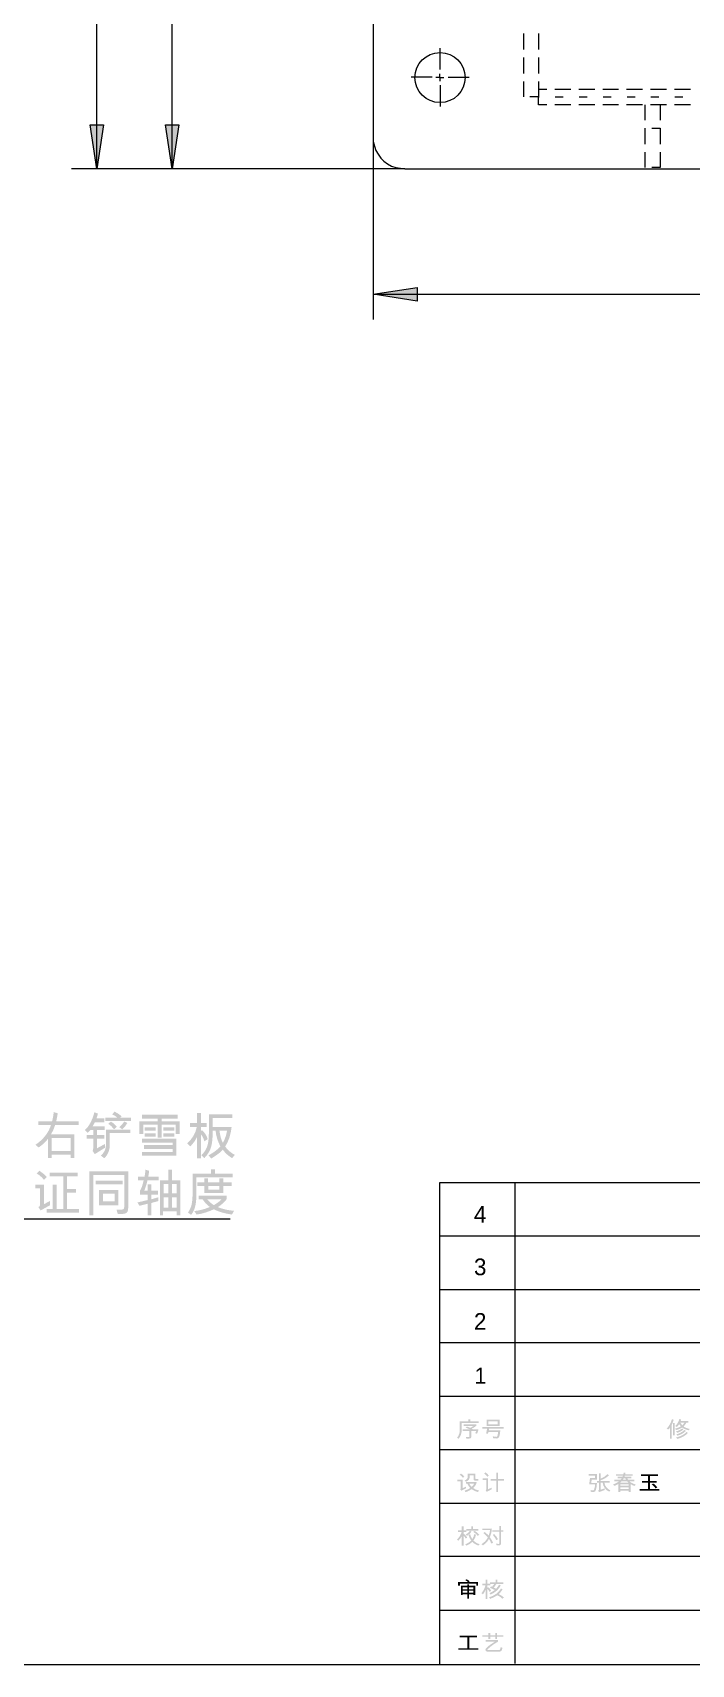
# Model space of a CAD drawing. Header units: millimetres. Extents: x 3 to 591, y 5 to 205.
# Drawn here: x 144.6 to 197, y 5.2 to 135 of the extents above; entities that cross this region are included whole.
import ezdxf

# ---------------------------------------------------------------- set-up
doc = ezdxf.new("R2010")
doc.units = ezdxf.units.MM

msp = doc.modelspace()

# ---------------------------------------------------------------- hatches: boundary and pattern name
h = msp.add_hatch(color=7)
h.paths.add_polyline_path([(40.922222, 190.041389), (44.414722, 190.605833), (44.414722, 189.512222)])
h.paths.add_polyline_path([(66.533889, 190.041389), (63.041389, 189.512222), (63.041389, 190.605833)])
h.paths.add_polyline_path([(40.922222, 114.229444), (44.414722, 114.758611), (44.414722, 113.665)])
h.paths.add_polyline_path([(102.799444, 114.229444), (99.306944, 113.665), (99.306944, 114.758611)])
h.paths.add_polyline_path([(171.732222, 114.229444), (175.224722, 114.758611), (175.224722, 113.665)])
h.paths.add_polyline_path([(232.339444, 114.229444), (228.846944, 113.665), (228.846944, 114.758611)])
h = msp.add_hatch(color=7)
h.paths.add_polyline_path([(161.713333, 151.4475), (162.277778, 147.955), (161.184167, 147.955)])
h.paths.add_polyline_path([(161.713333, 158.714722), (161.184167, 162.207222), (162.277778, 162.207222)])
h.paths.add_polyline_path([(155.716111, 124.213056), (155.186944, 127.705556), (156.245278, 127.705556)])
h.paths.add_polyline_path([(155.716111, 178.717222), (156.245278, 175.224722), (155.186944, 175.224722)])
h.paths.add_polyline_path([(149.718889, 124.213056), (149.189722, 127.705556), (150.248056, 127.705556)])
h.paths.add_polyline_path([(149.718889, 183.021111), (150.248056, 179.528611), (149.189722, 179.528611)])
h = msp.add_hatch(color=7)
h.paths.add_polyline_path([(148.290001, 48.131733), (146.408152, 48.131733), (146.261322, 47.738165), (146.075218, 47.380978), (147.945492, 47.380978), (147.945492, 45.507397), (147.63626, 45.507397), (147.63626, 45.774736), (146.140813, 45.774736), (146.140813, 45.507397), (145.83103, 45.507397), (145.83103, 47.024341), (145.674553, 46.83884), (145.498647, 46.662744), (145.30331, 46.496156), (145.088543, 46.339181), (144.848764, 46.566833), (145.071931, 46.728555), (145.275112, 46.899947), (145.45832, 47.081016), (145.621568, 47.271768), (145.764869, 47.472209), (145.888236, 47.682346), (145.991681, 47.902185), (146.075218, 48.131733), (145.064289, 48.131733), (145.064289, 48.428838), (146.164515, 48.428838), (146.200154, 48.568459), (146.234244, 48.735934), (146.266679, 48.93121), (146.297358, 49.154237), (146.614307, 49.06494), (146.573276, 48.837262), (146.539479, 48.655318), (146.512917, 48.51916), (146.49359, 48.428838), (148.290001, 48.428838)])
h.paths.add_polyline_path([(147.63626, 46.071841), (147.63626, 47.086077), (146.140813, 47.086077), (146.140813, 46.071841)])
h = msp.add_hatch(color=7)
h.paths.add_polyline_path([(152.449037, 48.444823), (150.392453, 48.444823), (150.392453, 48.720431), (151.349362, 48.720431), (151.284569, 48.776646), (151.195229, 48.838597), (151.081394, 48.906233), (150.943117, 48.979502), (151.139349, 49.195578), (151.455196, 49.015606), (151.698282, 48.82902), (151.596858, 48.724289), (152.449037, 48.724289)])
h.paths.add_polyline_path([(150.370955, 46.319337), (149.560118, 45.812219), (149.389792, 46.071841), (149.425277, 46.16858), (149.437197, 46.273586), (149.437197, 47.048595), (148.918503, 47.048595), (148.918503, 47.3457), (149.437197, 47.3457), (149.437197, 47.733755), (149.219467, 47.737614), (149.190028, 47.701544), (149.14147, 47.651211), (149.073894, 47.586615), (148.987405, 47.507757), (148.781802, 47.733755), (149.02158, 47.996366), (149.226632, 48.318664), (149.396958, 48.700596), (149.532557, 49.14211), (149.811472, 49.037379), (149.754076, 48.822681), (149.69296, 48.650978), (150.319141, 48.650978), (150.319141, 48.355526), (149.563976, 48.355526), (149.492456, 48.202082), (149.393651, 48.03086), (150.358828, 48.03086), (150.358828, 47.733755), (149.746428, 47.733755), (149.746428, 47.3457), (150.319141, 47.3457), (150.319141, 47.048595), (149.746428, 47.048595), (149.746428, 46.281854), (150.370955, 46.622505)])
h.paths.add_polyline_path([(152.153585, 48.286624), (151.96383, 48.007916), (151.743481, 47.79494), (151.511971, 47.957549), (151.728943, 48.161085), (151.909948, 48.415057)])
h.paths.add_polyline_path([(151.32566, 47.997236), (151.08974, 47.787223), (150.882965, 48.029207), (150.63609, 48.233156), (150.846103, 48.399072), (151.102418, 48.226266)])
h.paths.add_polyline_path([(152.403286, 47.48626), (150.757357, 47.48626), (150.757357, 46.549194), (150.730193, 46.244725), (150.648768, 45.965526), (150.513186, 45.711648), (150.323551, 45.483143), (150.047943, 45.689298), (150.224556, 45.883386), (150.350836, 46.089411), (150.42668, 46.307322), (150.451984, 46.537067), (150.451984, 47.771238), (152.403286, 47.771238)])
h = msp.add_hatch(color=7)
h.paths.add_polyline_path([(156.320338, 47.426728), (156.011106, 47.426728), (156.011106, 48.151577), (154.880013, 48.151577), (154.880013, 47.133482), (154.571332, 47.133482), (154.571332, 48.151577), (153.41378, 48.151577), (153.41378, 47.426728), (153.106753, 47.426728), (153.106753, 48.433248), (154.571332, 48.433248), (154.571332, 48.643261), (153.309049, 48.643261), (153.309049, 48.940366), (156.150013, 48.940366), (156.150013, 48.643261), (154.880013, 48.643261), (154.880013, 48.433248), (156.320338, 48.433248)])
h.paths.add_polyline_path([(155.880468, 47.690209), (155.024982, 47.690209), (155.024982, 47.95369), (155.880468, 47.95369)])
h.paths.add_polyline_path([(154.408724, 47.690209), (153.54056, 47.690209), (153.54056, 47.95369), (154.408724, 47.95369)])
h.paths.add_polyline_path([(155.880468, 47.210652), (155.024982, 47.210652), (155.024982, 47.477991), (155.880468, 47.477991)])
h.paths.add_polyline_path([(154.408724, 47.210652), (153.54056, 47.210652), (153.54056, 47.477991), (154.408724, 47.477991)])
h.paths.add_polyline_path([(156.064574, 45.697566), (153.324483, 45.697566), (153.324483, 45.994671), (155.755894, 45.994671), (155.755894, 46.23445), (153.474965, 46.23445), (153.474965, 46.52935), (155.755894, 46.52935), (155.755894, 46.737158), (153.324483, 46.737158), (153.324483, 47.032609), (156.064574, 47.032609)])
h = msp.add_hatch(color=7)
h.paths.add_polyline_path([(158.547916, 47.008907), (158.280576, 46.834172), (158.220528, 47.018553), (158.156139, 47.169862), (158.08741, 47.288098), (158.014339, 47.373261), (158.014339, 45.467709), (157.707312, 45.467709), (157.707312, 47.206794), (157.620281, 47.0223), (157.502191, 46.83176), (157.352993, 46.635123), (157.172634, 46.432336), (156.914665, 46.656129), (157.197654, 46.957498), (157.420749, 47.279485), (157.584004, 47.622039), (157.687469, 47.985109), (157.130741, 47.985109), (157.130741, 48.282215), (157.707312, 48.282215), (157.707312, 49.098564), (158.014339, 49.098564), (158.014339, 48.282215), (158.474604, 48.282215), (158.474604, 47.985109), (158.014339, 47.985109), (158.014339, 47.662649), (158.095919, 47.71777), (158.261499, 47.547867), (158.391991, 47.373054), (158.487446, 47.193383)])
h.paths.add_polyline_path([(160.709231, 45.758751), (160.490949, 45.491412), (160.269559, 45.64241), (160.073335, 45.804364), (159.902226, 45.977273), (159.75618, 46.161138), (159.583374, 45.994017), (159.37088, 45.821727), (159.118699, 45.64427), (158.826831, 45.461646), (158.616818, 45.719063), (158.898859, 45.882154), (159.150463, 46.054754), (159.371578, 46.236861), (159.562152, 46.428478), (159.421084, 46.716935), (159.309626, 47.020069), (159.227831, 47.337879), (159.17575, 47.670366), (158.949752, 47.670366), (158.942, 47.288468), (158.918746, 46.94972), (158.879988, 46.654071), (158.825728, 46.401468), (158.745414, 46.171491), (158.628462, 45.944511), (158.474819, 45.720424), (158.284435, 45.499129), (158.031978, 45.73119), (158.160652, 45.851614), (158.277131, 45.991364), (158.381414, 46.150544), (158.473502, 46.329259), (158.548424, 46.549306), (158.602004, 46.833276), (158.634189, 47.181222), (158.64493, 47.593195), (158.64493, 48.975643), (160.506935, 48.975643), (160.506935, 48.676885), (158.95361, 48.676885), (158.95361, 47.973534), (160.453467, 47.973534), (160.38534, 47.53686), (160.276802, 47.130519), (160.12775, 46.754461), (159.938081, 46.408634), (160.120817, 46.197794), (160.31022, 46.0192), (160.50634, 45.872853)])
h.paths.add_polyline_path([(160.089114, 47.670366), (159.484982, 47.670366), (159.530767, 47.397505), (159.591228, 47.146091), (159.666366, 46.916071), (159.75618, 46.707392), (159.87122, 46.938395), (159.965021, 47.175857), (160.037635, 47.41983)])
h = msp.add_hatch(color=7)
h.paths.add_polyline_path([(145.746143, 43.98802), (145.510222, 43.77029), (145.39209, 43.913322), (145.255974, 44.045554), (145.101875, 44.166933), (144.929793, 44.277409), (145.153586, 44.49128), (145.477976, 44.2535)])
h.paths.add_polyline_path([(148.313703, 41.161389), (145.726299, 41.161389), (145.726299, 41.456289), (146.221841, 41.456289), (146.221841, 43.376172), (146.528868, 43.376172), (146.528868, 41.456289), (147.048113, 41.456289), (147.048113, 44.045347), (145.974346, 44.045347), (145.974346, 44.340798), (148.196846, 44.340798), (148.196846, 44.045347), (147.356794, 44.045347), (147.356794, 43.039379), (148.079988, 43.039379), (148.079988, 42.743928), (147.356794, 42.743928), (147.356794, 41.456289), (148.313703, 41.456289)])
h.paths.add_polyline_path([(146.010175, 41.753394), (145.254459, 41.335573), (145.072557, 41.595195), (145.176255, 41.676224), (145.210913, 41.76552), (145.210913, 43.08072), (144.816794, 43.08072), (144.816794, 43.376172), (145.530066, 43.376172), (145.530066, 41.838832), (146.010175, 42.094596)])
h = msp.add_hatch(color=7)
h.paths.add_polyline_path([(152.220834, 41.537869), (152.213814, 41.412183), (152.192791, 41.307116), (152.157814, 41.222617), (152.108937, 41.158632), (152.034928, 41.111521), (151.925313, 41.077742), (151.780042, 41.057398), (151.599063, 41.050594), (151.398972, 41.056106), (151.288177, 41.38904), (151.474626, 41.390711), (151.622214, 41.395793), (151.730941, 41.404388), (151.800808, 41.416601), (151.845025, 41.438736), (151.876738, 41.477097), (151.895841, 41.531788), (151.902231, 41.602912), (151.902231, 44.154488), (149.441055, 44.154488), (149.441055, 40.95358), (149.122453, 40.95358), (149.122453, 44.451593), (152.220834, 44.451593)])
h.paths.add_polyline_path([(151.775452, 43.417513), (149.637288, 43.417513), (149.637288, 43.712964), (151.775452, 43.712964)])
h.paths.add_polyline_path([(151.446376, 41.753394), (149.900769, 41.753394), (149.900769, 42.969926), (151.446376, 42.969926)])
h.paths.add_polyline_path([(151.139349, 42.048845), (151.139349, 42.675026), (150.210552, 42.675026), (150.210552, 42.048845)])
h = msp.add_hatch(color=7)
h.paths.add_polyline_path([(156.379869, 40.957439), (156.072843, 40.957439), (156.072843, 41.258402), (155.00128, 41.258402), (155.00128, 40.957439), (154.741658, 40.957439), (154.741658, 43.736666), (155.406974, 43.736666), (155.406974, 44.588294), (155.714001, 44.588294), (155.714001, 43.736666), (156.379869, 43.736666)])
h.paths.add_polyline_path([(156.072843, 42.682743), (156.072843, 43.441215), (155.714001, 43.441215), (155.714001, 42.682743)])
h.paths.add_polyline_path([(155.406974, 42.682743), (155.406974, 43.441215), (155.050338, 43.441215), (155.050338, 42.682743)])
h.paths.add_polyline_path([(156.072843, 41.555507), (156.072843, 42.385638), (155.714001, 42.385638), (155.714001, 41.555507)])
h.paths.add_polyline_path([(155.406974, 41.555507), (155.406974, 42.385638), (155.050338, 42.385638), (155.050338, 41.555507)])
h.paths.add_polyline_path([(154.644644, 43.736666), (153.75829, 43.736666), (153.68925, 43.459061), (153.621037, 43.226517), (153.553651, 43.039034), (153.487092, 42.896614), (153.766558, 42.896614), (153.766558, 43.417513), (154.07579, 43.417513), (154.07579, 42.896614), (154.598893, 42.896614), (154.598893, 42.601714), (154.07579, 42.601714), (154.07579, 42.226888), (154.620941, 42.381779), (154.620941, 42.078611), (154.07579, 41.931988), (154.07579, 40.957439), (153.766558, 40.957439), (153.766558, 41.862534), (153.122738, 41.704336), (152.956271, 41.967817), (153.144735, 42.012413), (153.308291, 42.051119), (153.446939, 42.083933), (153.560679, 42.110857), (153.649511, 42.131889), (153.713434, 42.14703), (153.75245, 42.15628), (153.766558, 42.159639), (153.766558, 42.601714), (153.150299, 42.601714), (153.150299, 42.896614), (153.234514, 43.039034), (153.313459, 43.226517), (153.387029, 43.459061), (153.455121, 43.736666), (152.9921, 43.736666), (152.9921, 44.033771), (153.520716, 44.033771), (153.540964, 44.124808), (153.560334, 44.245714), (153.578774, 44.396385), (153.596232, 44.576718), (153.889479, 44.49128), (153.88357, 44.427003), (153.870738, 44.329292), (153.850877, 44.198197), (153.823884, 44.033771), (154.644644, 44.033771)])
h = msp.add_hatch(color=7)
h.paths.add_polyline_path([(160.538354, 43.964318), (157.653844, 43.964318), (157.653844, 42.702586), (157.646524, 42.363486), (157.62463, 42.065519), (157.588267, 41.808688), (157.537538, 41.59299), (157.474501, 41.408505), (157.401181, 41.245311), (157.317629, 41.103408), (157.223897, 40.982795), (156.976401, 41.165247), (157.084396, 41.332989), (157.171049, 41.503831), (157.236307, 41.677774), (157.28012, 41.854817), (157.309145, 42.044272), (157.330005, 42.256309), (157.342597, 42.49098), (157.346818, 42.748337), (157.346818, 44.261423), (158.819114, 44.261423), (158.819114, 44.610343), (159.139921, 44.610343), (159.139921, 44.261423), (160.538354, 44.261423)])
h.paths.add_polyline_path([(160.453467, 43.283016), (159.787599, 43.283016), (159.787599, 42.718572), (158.280576, 42.718572), (158.280576, 43.283016), (157.723298, 43.283016), (157.723298, 43.577916), (158.280576, 43.577916), (158.280576, 43.887148), (158.583193, 43.887148), (158.583193, 43.577916), (159.480572, 43.577916), (159.480572, 43.887148), (159.787599, 43.887148), (159.787599, 43.577916), (160.453467, 43.577916)])
h.paths.add_polyline_path([(159.480572, 42.999692), (159.480572, 43.283016), (158.587603, 43.283016), (158.587603, 42.999692)])
h.paths.add_polyline_path([(160.64529, 41.304153), (160.479374, 41.007048), (160.071233, 41.076286), (159.693479, 41.169037), (159.34611, 41.285248), (159.029127, 41.424869), (158.697364, 41.280597), (158.360227, 41.162835), (158.017715, 41.071635), (157.66983, 41.007048), (157.47966, 41.285963), (157.792423, 41.327726), (158.102396, 41.395173), (158.409681, 41.488354), (158.714383, 41.607322), (158.401499, 41.883825), (158.129543, 42.226888), (157.820311, 42.226888), (157.820311, 42.508559), (160.061002, 42.508559), (160.061002, 42.23681), (159.93585, 42.073598), (159.77623, 41.912971), (159.582194, 41.754823), (159.353792, 41.599053), (159.652792, 41.491971), (159.967708, 41.407162), (160.298541, 41.344573)])
h.paths.add_polyline_path([(159.670741, 42.226888), (158.502165, 42.226888), (158.76854, 41.952934), (159.029127, 41.753394), (159.226737, 41.872878), (159.399543, 41.991588), (159.547545, 42.109574)])
h = msp.add_hatch(color=7)
h.paths.add_polyline_path([(180.10344, 24.426567), (178.762884, 24.426567), (178.762884, 23.83842), (178.747493, 23.657647), (178.701355, 23.485711), (178.624521, 23.32256), (178.517042, 23.168142), (178.399633, 23.249171), (178.493366, 23.387974), (178.560382, 23.535665), (178.600629, 23.692245), (178.614056, 23.857713), (178.614056, 24.552244), (179.301973, 24.552244), (179.301973, 24.726979), (179.450801, 24.726979), (179.450801, 24.552244), (180.10344, 24.552244)])
h.paths.add_polyline_path([(180.105645, 23.917795), (180.063132, 23.751053), (179.982172, 23.577695), (179.842164, 23.610217), (179.931461, 23.792118), (179.531278, 23.792118), (179.531278, 23.320278), (179.517033, 23.260342), (179.474365, 23.217821), (179.403379, 23.192766), (179.304178, 23.18523), (179.139916, 23.186884), (179.091409, 23.318624), (179.326226, 23.311458), (179.368394, 23.32393), (179.38245, 23.368234), (179.38245, 23.792118), (178.832337, 23.792118), (178.832337, 23.917795), (179.427099, 23.917795), (179.268418, 23.986284), (179.072116, 24.04237), (179.187871, 24.133872), (179.297908, 24.100523), (179.439777, 24.044023), (179.480704, 24.057563), (179.539822, 24.086605), (179.61713, 24.13115), (179.712628, 24.191198), (178.917776, 24.191198), (178.917776, 24.317977), (179.931461, 24.317977), (179.931461, 24.206081), (179.768163, 24.080059), (179.575927, 23.973468), (179.66357, 23.917795)])
h = msp.add_hatch(color=7)
h.paths.add_polyline_path([(181.777338, 24.196159), (180.745463, 24.196159), (180.745463, 24.680677), (181.777338, 24.680677)])
h.paths.add_polyline_path([(181.629061, 24.322938), (181.629061, 24.553898), (180.89374, 24.553898), (180.89374, 24.322938)])
h.paths.add_polyline_path([(182.111374, 23.975122), (180.95272, 23.975122), (180.921852, 23.829601), (181.837971, 23.829601), (181.816371, 23.627227), (181.791256, 23.469037), (181.762627, 23.354979), (181.730484, 23.285), (181.642772, 23.213066), (181.514959, 23.189089), (181.429452, 23.193085), (181.279039, 23.204523), (181.236044, 23.364926), (181.392245, 23.33268), (181.516613, 23.321931), (181.570012, 23.338055), (181.608115, 23.386424), (181.622567, 23.430366), (181.636089, 23.497769), (181.648577, 23.588737), (181.659929, 23.703372), (180.896496, 23.703372), (180.860667, 23.574388), (180.706326, 23.595885), (180.792316, 23.975122), (180.411977, 23.975122), (180.411977, 24.101901), (182.111374, 24.101901)])
h = msp.add_hatch(color=7)
h.paths.add_polyline_path([(196.916265, 23.94701), (196.823661, 23.840074), (196.665436, 23.885851), (196.52814, 23.937983), (196.411825, 23.996421), (196.316542, 24.061111), (196.089649, 23.942049), (195.827615, 23.86102), (195.739971, 23.970161), (195.998698, 24.053187), (196.209056, 24.153164), (196.080622, 24.331207), (196.01222, 24.240575), (195.959217, 24.172112), (195.921717, 24.12587), (195.899824, 24.101901), (195.757059, 24.17411), (195.875097, 24.308142), (195.970448, 24.448891), (196.043166, 24.596255), (196.0933, 24.75013), (196.239924, 24.697765), (196.21567, 24.616185), (196.203268, 24.584352), (196.199134, 24.571536), (196.794997, 24.571536), (196.794997, 24.442001), (196.641208, 24.442001), (196.549362, 24.279806), (196.424029, 24.143242), (196.631907, 24.035617)])
h.paths.add_polyline_path([(196.481356, 24.442001), (196.175431, 24.442001), (196.323708, 24.2375), (196.403979, 24.322387)])
h.paths.add_polyline_path([(195.640201, 24.682331), (195.590592, 24.526337), (195.540431, 24.396801), (195.486412, 24.278841), (195.486412, 23.169796), (195.338687, 23.169796), (195.338687, 24.049536), (195.286114, 23.980909), (195.216317, 23.8974), (195.085679, 23.985043), (195.210839, 24.127145), (195.321737, 24.297927), (195.418372, 24.497338), (195.500744, 24.725326)])
h.paths.add_polyline_path([(195.727845, 23.453672), (195.586182, 23.453672), (195.586182, 24.413889), (195.727845, 24.413889)])
h.paths.add_polyline_path([(196.411352, 23.907322), (196.317602, 23.832167), (196.20499, 23.763731), (196.073465, 23.701908), (195.922975, 23.646597), (195.808873, 23.739753), (195.967106, 23.79515), (196.104462, 23.857161), (196.220941, 23.925788), (196.316542, 24.001029)])
h.paths.add_polyline_path([(196.606482, 23.797079), (196.47338, 23.673047), (196.318885, 23.56798), (196.143099, 23.481827), (195.946126, 23.414536), (195.833127, 23.514857), (196.030005, 23.577092), (196.204715, 23.658035), (196.357203, 23.757788), (196.487419, 23.876454)])
h.paths.add_polyline_path([(196.764129, 23.630612), (196.598162, 23.474101), (196.404599, 23.343429), (196.183545, 23.238388), (195.935102, 23.158772), (195.821551, 23.269566), (196.076833, 23.340466), (196.304416, 23.439065), (196.5043, 23.565362), (196.676486, 23.719358)])
h = msp.add_hatch(color=7)
h.paths.add_polyline_path([(178.976549, 20.143351), (178.852526, 20.058464), (178.753031, 20.193236), (178.603928, 20.321393), (178.708659, 20.399115), (178.856246, 20.287356)])
h.paths.add_polyline_path([(180.098272, 19.842387), (179.851879, 19.842387), (179.792623, 19.85162), (179.746597, 19.87987), (179.716831, 19.921625), (179.706909, 19.972474), (179.706909, 20.254145), (179.393819, 20.254145), (179.393819, 20.092639), (179.372391, 19.986737), (179.308381, 19.887036), (179.211918, 19.803044), (179.093958, 19.744271), (178.988676, 19.853412), (179.075975, 19.887311), (179.146323, 19.93444), (179.197518, 19.986117), (179.226801, 20.033659), (179.244991, 20.157131), (179.244991, 20.379822), (179.856289, 20.379822), (179.856289, 19.989011), (179.887157, 19.968616), (180.098272, 19.968616)])
h.paths.add_polyline_path([(179.119314, 19.225026), (178.729605, 19.038716), (178.643615, 19.14951), (178.68158, 19.187957), (178.694327, 19.232192), (178.694327, 19.790573), (178.417066, 19.790573), (178.417066, 19.91625), (178.843155, 19.91625), (178.843155, 19.235499), (179.119314, 19.36724)])
h.paths.add_polyline_path([(180.162764, 19.040369), (180.029922, 18.933433), (179.763822, 19.040231), (179.558081, 19.159432), (179.308932, 19.016185), (179.084587, 18.926268), (178.987022, 19.035408), (179.243337, 19.132904), (179.446736, 19.248177), (179.328569, 19.390666), (179.209162, 19.605916), (179.11766, 19.605916), (179.11766, 19.731593), (179.959366, 19.731593), (179.923511, 19.595495), (179.862283, 19.470041), (179.775734, 19.355337), (179.663915, 19.251485), (179.879233, 19.134971)])
h.paths.add_polyline_path([(179.766441, 19.605916), (179.370117, 19.605916), (179.462652, 19.443997), (179.556428, 19.335821), (179.680038, 19.466114)])
h = msp.add_hatch(color=7)
h.paths.add_polyline_path([(180.922895, 20.234853), (180.799422, 20.15217), (180.700066, 20.284807), (180.550273, 20.412895), (180.656106, 20.49227), (180.804797, 20.377824)])
h.paths.add_polyline_path([(182.122339, 19.83908), (181.666484, 19.83908), (181.666484, 18.926268), (181.517105, 18.926268), (181.517105, 19.83908), (181.061801, 19.83908), (181.061801, 19.965308), (181.517105, 19.965308), (181.517105, 20.47849), (181.666484, 20.47849), (181.666484, 19.965308), (182.122339, 19.965308)])
h.paths.add_polyline_path([(181.16102, 19.143998), (180.755325, 18.948316), (180.667682, 19.059662), (180.706405, 19.097282), (180.719496, 19.14069), (180.719496, 19.882075), (180.433415, 19.882075), (180.433415, 20.008303), (180.867222, 20.008303), (180.867222, 19.145651), (181.16102, 19.287865)])
h = msp.add_hatch(color=7)
h.paths.add_polyline_path([(190.599192, 19.052262), (190.501627, 18.959658), (190.32014, 19.075827), (190.159322, 19.239124), (190.041156, 19.442936), (189.987895, 19.680648), (189.835759, 19.680648), (189.835759, 19.111793), (190.133415, 19.226997), (190.133415, 19.090296), (189.706224, 18.926585), (189.618029, 19.025253), (189.669637, 19.054674), (189.686931, 19.093603), (189.686931, 19.680648), (189.528181, 19.680648), (189.528181, 19.806325), (189.686931, 19.806325), (189.686931, 20.429198), (189.835759, 20.429198), (189.835759, 19.998699), (190.121013, 20.145115), (190.379809, 20.359745), (190.485642, 20.267692), (190.328132, 20.129087), (190.167315, 20.017509), (190.003191, 19.932906), (189.835759, 19.875227), (189.835759, 19.806325), (190.542968, 19.806325), (190.542968, 19.680648), (190.124045, 19.680648), (190.166428, 19.501227), (190.259713, 19.336689), (190.40395, 19.187034)])
h.paths.add_polyline_path([(189.528181, 19.657497), (189.51695, 19.458163), (189.486289, 19.255109), (189.441571, 19.086713), (189.389826, 18.991077), (189.319546, 18.946153), (189.221154, 18.930995), (189.145155, 18.936645), (189.048072, 18.953043), (189.019409, 19.096359), (189.064127, 19.086782), (189.130755, 19.071004), (189.198692, 19.056879), (189.247612, 19.052262), (189.265269, 19.062718), (189.285095, 19.094155), (189.306989, 19.146675), (189.330846, 19.220383), (189.368329, 19.382096), (189.381007, 19.531819), (188.91523, 19.531819), (188.978068, 20.035079), (189.385967, 20.035079), (189.385967, 20.23517), (188.873888, 20.23517), (188.873888, 20.361398), (189.526527, 20.361398), (189.526527, 19.9083), (189.110911, 19.9083), (189.077838, 19.657497)])
h = msp.add_hatch(color=7)
h.paths.add_polyline_path([(192.613932, 19.535127), (192.533454, 19.417167), (192.37808, 19.467947), (192.211544, 19.553868), (192.211544, 18.929892), (192.049487, 18.929892), (192.049487, 19.035726), (191.393541, 19.035726), (191.393541, 18.924931), (191.238649, 18.924931), (191.238649, 19.579775), (191.079417, 19.490961), (190.920598, 19.426537), (190.818072, 19.531819), (190.974755, 19.598267), (191.106633, 19.664456), (191.213707, 19.730334), (191.295976, 19.795852), (190.922252, 19.795852), (190.922252, 19.92208), (191.421102, 19.92208), (191.496067, 20.019094), (191.184079, 20.019094), (191.184079, 20.145322), (191.560008, 20.145322), (191.600798, 20.226351), (191.049031, 20.226351), (191.049031, 20.352579), (191.632768, 20.352579), (191.64586, 20.407701), (191.658124, 20.487627), (191.800889, 20.459515), (191.78325, 20.352579), (192.386831, 20.352579), (192.386831, 20.226351), (191.751831, 20.226351), (191.736948, 20.185561), (191.722065, 20.145322), (192.258398, 20.145322), (192.258398, 20.019094), (191.948064, 20.019094), (192.004287, 19.92208), (192.517469, 19.92208), (192.517469, 19.795852), (192.112326, 19.795852), (192.192717, 19.719689), (192.303184, 19.650813), (192.443623, 19.589275)])
h.paths.add_polyline_path([(191.843884, 19.92208), (191.814049, 19.979062), (191.797031, 20.019094), (191.661983, 20.019094), (191.603003, 19.92208)])
h.paths.add_polyline_path([(192.037912, 19.678994), (191.973006, 19.74259), (191.932078, 19.794198), (191.503784, 19.794198), (191.430886, 19.721506), (191.383619, 19.678994)])
h.paths.add_polyline_path([(192.049487, 19.429845), (192.049487, 19.552214), (191.393541, 19.552214), (191.393541, 19.429845)])
h.paths.add_polyline_path([(192.049487, 19.161403), (192.049487, 19.303065), (191.393541, 19.303065), (191.393541, 19.161403)])
h = msp.add_hatch(color=7)
h.paths.add_polyline_path([(194.485355, 19.040687), (192.936991, 19.040687), (192.936991, 19.167466), (193.60782, 19.167466), (193.60782, 19.688916), (193.114483, 19.688916), (193.114483, 19.815695), (193.60782, 19.815695), (193.60782, 20.216429), (193.028493, 20.216429), (193.028493, 20.342106), (194.391097, 20.342106), (194.391097, 20.216429), (193.756648, 20.216429), (193.756648, 19.815695), (194.287469, 19.815695), (194.287469, 19.688916), (193.756648, 19.688916), (193.756648, 19.167466), (194.485355, 19.167466)])
h.paths.add_polyline_path([(194.324951, 19.29149), (194.197621, 19.210461), (194.069463, 19.388572), (193.891696, 19.525756), (194.009656, 19.60458), (194.114344, 19.541552), (194.201824, 19.468292), (194.272043, 19.384903)])
h = msp.add_hatch(color=7)
h.paths.add_polyline_path([(180.09717, 15.86234), (179.13585, 15.86234), (179.13585, 15.988017), (179.523355, 15.988017), (179.523355, 16.210708), (179.67108, 16.210708), (179.67108, 15.988017), (180.09717, 15.988017)])
h.paths.add_polyline_path([(179.204752, 15.3001), (179.073563, 15.236159), (179.006521, 15.358529), (178.910955, 15.461055), (178.910955, 14.672817), (178.761575, 14.672817), (178.761575, 15.407036), (178.666559, 15.246701), (178.509119, 15.06859), (178.383442, 15.144658), (178.513468, 15.284184), (178.619155, 15.431565), (178.700554, 15.586801), (178.757717, 15.749892), (178.483211, 15.749892), (178.483211, 15.875569), (178.761575, 15.875569), (178.761575, 16.209054), (178.910955, 16.209054), (178.910955, 15.875569), (179.123172, 15.875569), (179.123172, 15.749892), (178.910955, 15.749892), (178.910955, 15.571849), (178.953949, 15.603269), (179.113871, 15.447964)])
h.paths.add_polyline_path([(179.545403, 15.775248), (179.387825, 15.593278), (179.197586, 15.453889), (179.075217, 15.547596), (179.266764, 15.670517), (179.43516, 15.848008)])
h.paths.add_polyline_path([(180.159457, 15.526099), (180.039843, 15.441763), (179.890946, 15.617945), (179.677144, 15.759814), (179.794553, 15.842496), (180.014005, 15.695666)])
h.paths.add_polyline_path([(180.199145, 14.785265), (180.09717, 14.66951), (179.947834, 14.730609), (179.817359, 14.800699), (179.705798, 14.879885), (179.613203, 14.968269), (179.393681, 14.792087), (179.141914, 14.661793), (179.038285, 14.76928), (179.187716, 14.834814), (179.31844, 14.907428), (179.430354, 14.987174), (179.523355, 15.074102), (179.397264, 15.277776), (179.306727, 15.511216), (179.436814, 15.565235), (179.501306, 15.37603), (179.608793, 15.182691), (179.70753, 15.367969), (179.763685, 15.580118), (179.902591, 15.532162), (179.834791, 15.295277), (179.700846, 15.074102), (179.81537, 14.971378), (179.936559, 14.888963), (180.064467, 14.826908)])
h = msp.add_hatch(color=7)
h.paths.add_polyline_path([(182.085516, 15.76698), (181.898654, 15.76698), (181.898654, 14.800148), (181.876261, 14.752261), (181.835264, 14.716363), (181.7922, 14.694039), (181.763606, 14.686598), (181.548081, 14.686598), (181.499023, 14.818338), (181.630488, 14.809932), (181.723919, 14.807314), (181.750377, 14.826606), (181.750377, 15.76698), (181.206327, 15.76698), (181.206327, 15.893208), (181.750377, 15.893208), (181.750377, 16.223386), (181.898654, 16.223386), (181.898654, 15.893208), (182.085516, 15.893208)])
h.paths.add_polyline_path([(181.263654, 14.888894), (181.115928, 14.831567), (181.029112, 15.047368), (180.934027, 15.205291), (180.847504, 15.052854), (180.738346, 14.915559), (180.60645, 14.793456), (180.451714, 14.686598), (180.337612, 14.786919), (180.499652, 14.894406), (180.638438, 15.020083), (180.753866, 15.16395), (180.845833, 15.326007), (180.677505, 15.509562), (180.483133, 15.669966), (180.592274, 15.746585), (180.704928, 15.656676), (180.794845, 15.579635), (180.862025, 15.515513), (180.906466, 15.464362), (180.985428, 15.696217), (181.020568, 15.902027), (180.401002, 15.902027), (180.401002, 16.02109), (181.169947, 16.02109), (181.124196, 15.680852), (181.004031, 15.338134), (181.151206, 15.116821)])
h.paths.add_polyline_path([(181.651158, 15.182691), (181.512803, 15.108277), (181.394085, 15.331657), (181.237747, 15.519484), (181.345785, 15.587283), (181.520176, 15.402764)])
h = msp.add_hatch(color=7)
h.paths.add_polyline_path([(180.069058, 11.483764), (179.921883, 11.483764), (179.921883, 11.644719), (178.63204, 11.644719), (178.63204, 11.483764), (178.483763, 11.483764), (178.483763, 11.770947), (179.249952, 11.770947), (179.164307, 11.856454), (179.047656, 11.922531), (179.156797, 11.995291), (179.286608, 11.918397), (179.398229, 11.806776), (179.33539, 11.774254), (180.069058, 11.770947)])
h.paths.add_polyline_path([(179.848021, 10.74293), (179.699744, 10.74293), (179.699744, 10.800808), (179.351927, 10.800808), (179.351927, 10.436455), (179.20365, 10.436455), (179.20365, 10.800808), (178.854731, 10.800808), (178.854731, 10.74293), (178.707556, 10.74293), (178.707556, 11.477149), (179.20365, 11.477149), (179.20365, 11.596212), (179.351927, 11.596212), (179.351927, 11.477149), (179.848021, 11.477149)])
h.paths.add_polyline_path([(179.699744, 11.199888), (179.699744, 11.351472), (179.351927, 11.351472), (179.351927, 11.199888)])
h.paths.add_polyline_path([(179.20365, 11.199888), (179.20365, 11.351472), (178.854731, 11.351472), (178.854731, 11.199888)])
h.paths.add_polyline_path([(179.699744, 10.927587), (179.699744, 11.074211), (179.351927, 11.074211), (179.351927, 10.927587)])
h.paths.add_polyline_path([(179.20365, 10.927587), (179.20365, 11.074211), (178.854731, 11.074211), (178.854731, 10.927587)])
h = msp.add_hatch(color=7)
h.paths.add_polyline_path([(182.088632, 11.618811), (181.530251, 11.618811), (181.427725, 11.466607), (181.305355, 11.33714), (181.510407, 11.243985), (181.622304, 11.378344), (181.735854, 11.556524), (181.873658, 11.488725), (181.726483, 11.269341), (181.562772, 11.087991), (181.356205, 10.929241), (181.08101, 10.777106), (180.96746, 10.878529), (181.216334, 11.006342), (181.405676, 11.140357), (181.251766, 11.208776), (181.135581, 11.259419), (181.057015, 11.292285), (181.015967, 11.307375), (181.095893, 11.430296), (181.175819, 11.39612), (181.275796, 11.503952), (181.357169, 11.618811), (181.051245, 11.618811), (181.051245, 11.503056), (180.819183, 11.503056), (180.819183, 11.333282), (180.876509, 11.358087), (181.010937, 11.228344), (181.111878, 11.067596), (180.977382, 10.993182), (180.915439, 11.113898), (180.819183, 11.228), (180.819183, 10.424328), (180.672009, 10.424328), (180.672009, 11.156893), (180.586432, 10.980297), (180.458688, 10.797501), (180.339626, 10.875222), (180.533998, 11.168469), (180.660984, 11.503056), (180.40522, 11.503056), (180.40522, 11.628733), (180.672009, 11.628733), (180.672009, 11.966628), (180.819183, 11.966628), (180.819183, 11.628733), (181.010455, 11.628733), (181.010455, 11.744489), (181.459695, 11.744489), (181.459695, 11.964975), (181.607972, 11.964975), (181.607972, 11.744489), (182.088632, 11.744489)])
h.paths.add_polyline_path([(182.122256, 10.540083), (182.004847, 10.434801), (181.819708, 10.598167), (181.598601, 10.719779), (181.347316, 10.56792), (181.033606, 10.430943), (180.938246, 10.546698), (181.248089, 10.671539), (181.510338, 10.831056), (181.724942, 11.025196), (181.891848, 11.253907), (182.020281, 11.186659), (181.86663, 10.976301), (181.710498, 10.813486), (181.934154, 10.693941)])
h = msp.add_hatch(color=7)
h.dxf.hatch_style = 2
h.paths.add_polyline_path([(180.085594, 6.383647), (178.496992, 6.383647), (178.496992, 6.509324), (179.206406, 6.509324), (179.206406, 7.367015), (178.599518, 7.367015), (178.599518, 7.492692), (179.979761, 7.492692), (179.979761, 7.367015), (179.372873, 7.367015), (179.372873, 6.509324), (180.085594, 6.509324)])
h = msp.add_hatch(color=7)
h.paths.add_polyline_path([(182.076111, 7.416624), (181.580569, 7.416624), (181.580569, 7.233621), (181.433394, 7.233621), (181.433394, 7.416624), (181.043134, 7.416624), (181.043134, 7.233621), (180.897062, 7.233621), (180.897062, 7.416624), (180.416402, 7.416624), (180.416402, 7.536789), (180.897062, 7.536789), (180.897062, 7.707115), (181.043134, 7.707115), (181.043134, 7.536789), (181.433394, 7.536789), (181.433394, 7.707115), (181.580569, 7.707115), (181.580569, 7.536789), (182.076111, 7.536789)])
h.paths.add_polyline_path([(182.009414, 6.537436), (181.980699, 6.407297), (181.937618, 6.314469), (181.880275, 6.258848), (181.808772, 6.240331), (180.803355, 6.240331), (180.741688, 6.250597), (180.695317, 6.281121), (180.666309, 6.326251), (180.656732, 6.380891), (180.668118, 6.428106), (180.702345, 6.485346), (180.759516, 6.552508), (180.839735, 6.629489), (180.943596, 6.715289), (181.072417, 6.809047), (181.226146, 6.910867), (181.404731, 7.020852), (180.685946, 7.022505), (180.685946, 7.149285), (181.652778, 7.149285), (181.652778, 7.025813), (181.309991, 6.81449), (181.040378, 6.610196), (180.938368, 6.520262), (180.865505, 6.452135), (180.821786, 6.405713), (180.807214, 6.380891), (180.822096, 6.366008), (181.75365, 6.366008), (181.792201, 6.379874), (181.82269, 6.421543), (181.845118, 6.491116), (181.859484, 6.588699)])

# ---------------------------------------------------------------- linework, layer by layer
at = {"color": 7, "lineweight": 0}
for points in [[(149.718889, 124.213056), (149.718889, 183.021111)], [(155.716111, 124.213056), (155.716111, 178.717222)], [(171.732222, 176.2125), (171.732222, 126.717778)], [(177.053416, 132.107129), (177.053416, 133.794465)], [(183.683346, 134.972143), (183.683346, 133.702143)], [(184.865927, 134.972143), (184.865927, 133.702143)], [(183.683346, 133.067143), (183.683346, 131.797143)], [(184.865927, 133.067143), (184.865927, 131.797143)], [(176.4284, 131.482147), (174.741064, 131.482147)], [(177.023889, 131.480278), (176.706389, 131.480278)], [(177.023889, 131.480278), (177.023889, 131.7625)], [(177.023889, 131.480278), (177.023889, 131.162778)], [(177.023889, 131.480278), (177.341389, 131.480278)], [(177.678397, 131.482147), (179.365734, 131.482147)], [(183.683346, 131.162143), (183.683346, 129.919659)], [(184.865927, 131.162143), (184.865927, 129.919659)], [(177.053416, 130.857131), (177.053416, 129.169795)], [(184.865927, 129.919624), (184.187183, 129.919624)], [(185.543578, 130.513384), (184.865892, 130.513384)], [(184.865927, 129.294643), (184.865927, 129.955396)], [(184.865927, 129.919624), (184.942127, 129.919624)], [(187.448578, 130.513384), (186.178578, 130.513384)], [(186.212127, 129.919624), (186.847127, 129.919624)], [(189.353578, 130.513384), (188.083578, 130.513384)], [(188.117127, 129.919624), (188.752127, 129.919624)], [(191.258578, 130.513384), (189.988578, 130.513384)], [(190.022127, 129.919624), (190.657127, 129.919624)], [(193.163578, 130.513384), (191.893578, 130.513384)], [(191.927127, 129.919624), (192.562127, 129.919624)], [(195.068578, 130.513384), (193.798578, 130.513384)], [(193.832127, 129.919624), (194.467127, 129.919624)], [(196.973578, 130.513384), (195.703578, 130.513384)], [(195.737127, 129.919624), (196.372127, 129.919624)], [(185.543578, 129.294643), (184.865892, 129.294643)], [(187.448578, 129.294643), (186.178578, 129.294643)], [(189.353578, 129.294643), (188.083578, 129.294643)], [(191.258578, 129.294643), (189.988578, 129.294643)], [(193.163578, 129.294643), (191.893578, 129.294643)], [(193.33464, 129.294643), (193.33464, 128.064507)], [(195.068578, 129.294643), (193.798578, 129.294643)], [(194.553417, 129.294643), (193.892664, 129.294643)], [(194.553417, 129.294643), (194.553417, 128.064507)], [(196.973578, 129.294643), (195.703578, 129.294643)], [(193.33464, 127.429507), (193.33464, 126.159507)], [(194.553417, 127.419629), (193.892664, 127.419629)], [(194.553417, 127.429507), (194.553417, 126.159507)], [(171.732222, 126.717778), (171.732222, 112.218611)], [(171.732222, 126.717778), (171.732222, 126.365), (171.838056, 126.012222), (171.943889, 125.659444), (172.120278, 125.377222), (172.331944, 125.059722), (172.578889, 124.812778), (172.861111, 124.601111), (173.178611, 124.424722), (173.531389, 124.318889), (173.884167, 124.248333), (174.236944, 124.213056)], [(193.33464, 125.524507), (193.33464, 124.294724)], [(194.553417, 125.524507), (194.553417, 124.294724)], [(174.236944, 124.213056), (147.708056, 124.213056)], [(174.236944, 124.213056), (153.740556, 124.213056)], [(174.236944, 124.213056), (229.834722, 124.213056)], [(194.553417, 124.294653), (193.892664, 124.294653)], [(171.732222, 114.229444), (232.339444, 114.229444)], [(160.3375, 40.64), (115.57, 40.64)]]:
    msp.add_lwpolyline(points, dxfattribs=at)
for points in [[(149.718889, 124.213056), (149.189722, 127.705556), (150.248056, 127.705556)], [(155.716111, 124.213056), (155.186944, 127.705556), (156.245278, 127.705556)], [(171.732222, 114.229444), (175.224722, 114.758611), (175.224722, 113.665)]]:
    msp.add_lwpolyline(points, close=True, dxfattribs=at)
at = {"color": 9, "lineweight": 0, "true_color": 0xc0c0c0}
for points in [[(291.994167, 43.532778), (176.988611, 43.532778)], [(176.988611, 43.532778), (176.988611, 5.221111)], [(182.985833, 43.532778), (182.985833, 5.291667)], [(221.967778, 39.299444), (176.988611, 39.299444)], [(221.967778, 35.030833), (176.988611, 35.030833)], [(221.967778, 30.7975), (176.988611, 30.7975)], [(291.994167, 26.528889), (176.988611, 26.528889)], [(229.975833, 22.295556), (176.988611, 22.295556)], [(221.967778, 18.026944), (176.988611, 18.026944)], [(221.967778, 13.793611), (176.988611, 13.793611)], [(176.988611, 9.525), (221.967778, 9.525)], [(4.974167, 5.221111), (291.994167, 5.221111)]]:
    msp.add_lwpolyline(points, dxfattribs=at)
at = {"color": 7, "lineweight": 0}
msp.add_circle((177.041528, 131.462639), 1.993194, dxfattribs=at)

# ---------------------------------------------------------------- texts
at = {"color": 7, "attachment_point": 1}
for s, insert, char_height in [('{\\fCenturyGothic|b0|i0|c0;4}', (179.740209, 41.692693), 1.333502), ('{\\fCenturyGothic|b0|i0|c0;3}', (179.743706, 37.509029), 1.330169), ('{\\fCenturyGothic|b0|i0|c0;2}', (179.741949, 33.167494), 1.331281), ('{\\fCenturyGothic|b0|i0|c0;1}', (179.780344, 28.826678), 1.284242)]:
    msp.add_mtext(s, dxfattribs=dict(at, insert=insert, char_height=char_height))

doc.saveas('drawing.dxf')
